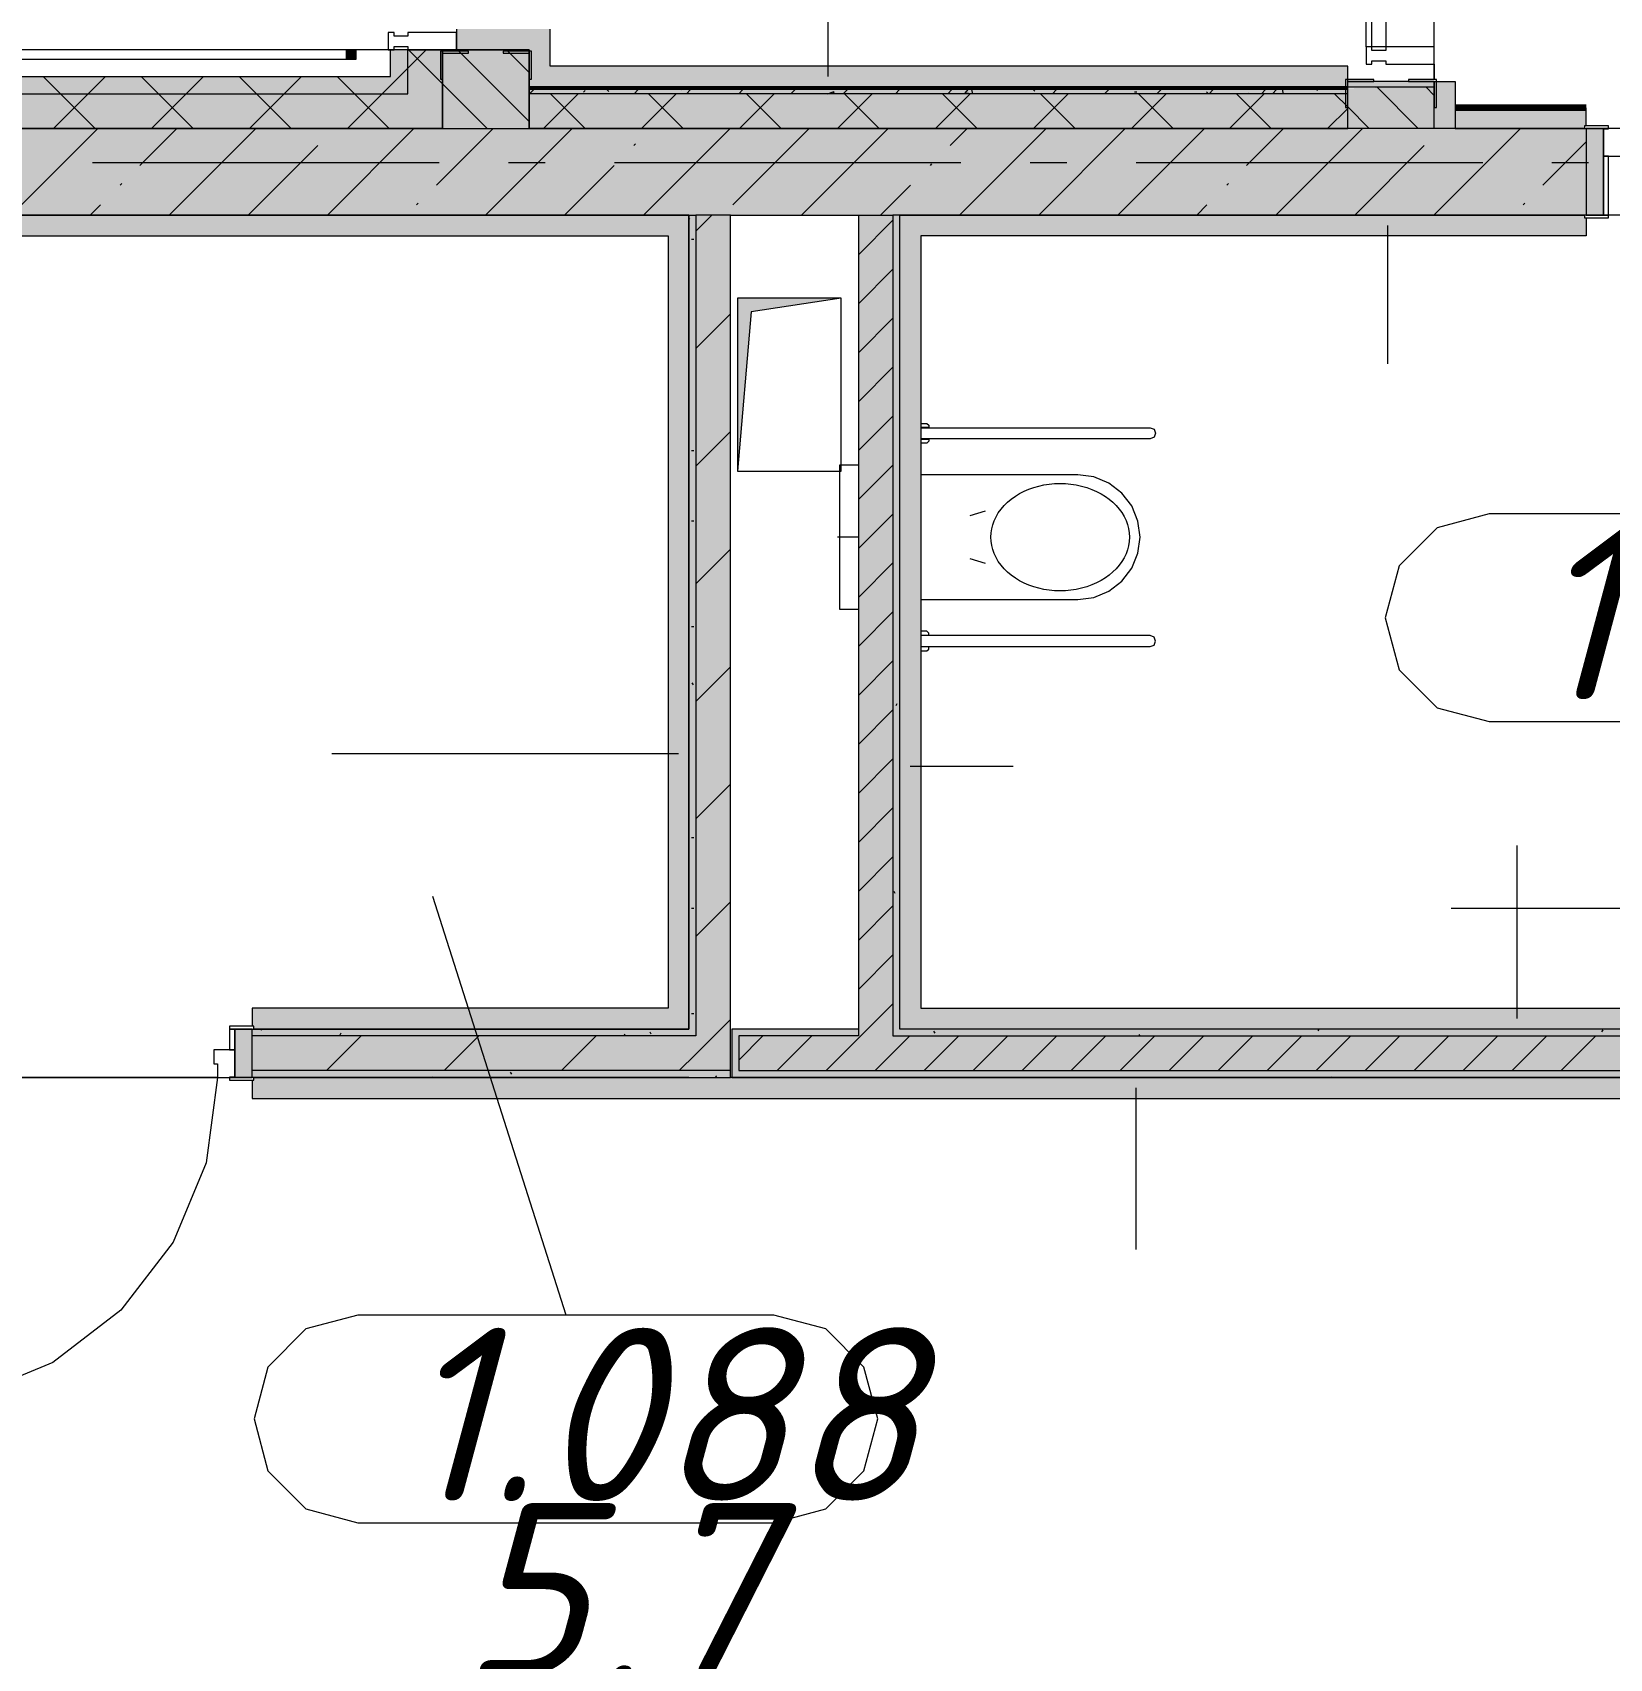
# Model space of a CAD drawing. Header units: millimetres. Extents: x -537608 to 253996, y -217170 to 186033.
# Drawn here: x -367170 to -362619, y -146817 to -142123 of the extents above; entities that cross this region are included whole.
import ezdxf

# ---------------------------------------------------------------- set-up
doc = ezdxf.new("R2010")
doc.units = ezdxf.units.MM
doc.layers.add('16) Лак 1.6м', color=160, linetype='Continuous', lineweight=90)
doc.layers.add('PDF _Геометрия', color=7, linetype='Continuous')
doc.layers.add('PDF _Текст', color=7, linetype='Continuous')
doc.layers.add('PDF _Сплошная заливка', color=7, linetype='Continuous', true_color=0xffffff)
doc.styles.add('PDF ISOCPEUR Italic', font='isocpeui.ttf')

msp = doc.modelspace()

# ---------------------------------------------------------------- hatches: boundary and pattern name
at = {"layer": 'PDF _Сплошная заливка', "true_color": 0x56bc34, "transparency": 33554559}
h = msp.add_hatch(color=85, dxfattribs=at)
h.paths.add_polyline_path([(-363064.2006, -142399.9787), (-363064.2006, -142264.6311), (-363124.1991, -142264.6311), (-363124.1991, -142399.9787)], flags=0)
h.paths.add_polyline_path([(-363064.2006, -137169.6292), (-363064.2006, -134999.6273), (-363116.1988, -134999.6273), (-363116.1988, -135004.6265), (-363124.1991, -135004.6265), (-363124.1991, -137169.6292)], flags=0)
h.paths.add_polyline_path([(-363064.2006, -133749.6261), (-363064.2006, -133399.6267), (-363124.1991, -133399.6267), (-363123.3465, -133744.6269), (-363116.1988, -133744.6269), (-363116.1988, -133749.6261)], flags=0)
h.paths.add_polyline_path([(-363064.2006, -132399.6266), (-363064.2006, -131299.626), (-363124.1991, -131299.626), (-363124.1991, -132399.6266)], flags=0)
at = {"layer": 'PDF _Сплошная заливка', "transparency": 33554559}
h = msp.add_hatch(color=256, dxfattribs=at)
h.paths.add_polyline_path([(-366086.1998, -142299.9782), (-366086.1998, -142173.1305), (-366136.2, -142173.1305), (-366136.2, -142299.9782)], flags=0)
h.paths.add_polyline_path([(-366136.2, -137273.1281), (-366086.1998, -137273.1281), (-366086.1998, -137049.6278), (-366136.2, -137049.6278), (-366136.2, -137219.933)], flags=0)
h = msp.add_hatch(color=256, dxfattribs=at)
h.paths.add_polyline_path([(-366086.1998, -142399.9787), (-365986.1994, -142399.9787), (-365986.1994, -142173.1305), (-366086.1998, -142173.1305), (-366086.1998, -142299.9782)], flags=0)
h.paths.add_polyline_path([(-366011.1995, -137273.1281), (-366011.1995, -137049.6278), (-366086.1998, -137049.6278), (-366086.1998, -137273.1281)], flags=0)
at = {"layer": 'PDF _Сплошная заливка', "true_color": 0x56bc34, "transparency": 33554559}
for points in [[(-365736.2069, -142279.9773), (-365676.1997, -142279.9773), (-365676.1997, -142113.1297), (-365736.2069, -142113.1297), (-365736.2069, -142212.6157)], [(-363124.1991, -142279.9773), (-363124.1991, -142264.6311), (-363374.2002, -142264.6311), (-363374.2002, -142219.9766), (-365676.1997, -142219.9766), (-365676.1997, -142279.9773), (-363374.2002, -142279.9773)]]:
    msp.add_hatch(color=85, dxfattribs=at).paths.add_polyline_path(points)
at = {"layer": 'PDF _Сплошная заливка', "transparency": 33554559}
for points in [[(-365736.2069, -142399.9787), (-365736.2069, -142173.1305), (-365986.1994, -142173.1305), (-365986.1994, -142399.9787), (-365966.5472, -142399.9787)], [(-366136.2, -142299.9782), (-366136.2, -142249.978), (-368376.2031, -142249.978), (-368376.2031, -142299.9782), (-366263.2072, -142299.9782)], [(-366136.2, -142399.9787), (-366086.1998, -142399.9787), (-366086.1998, -142299.9782), (-368326.2029, -142299.9782), (-368326.2029, -142399.9787), (-366236.2005, -142399.9787)], [(-363374.2002, -142299.9782), (-363374.2002, -142287.9777), (-365736.2069, -142287.9777), (-365736.2069, -142299.9782), (-363436.7393, -142299.9782)], [(-363374.2002, -142399.9787), (-363374.2002, -142299.9782), (-365736.2069, -142299.9782), (-365736.2069, -142399.9787), (-363436.7393, -142399.9787)], [(-363374.2002, -142399.9787), (-363124.1991, -142399.9787), (-363124.1991, -142279.9773), (-363374.2002, -142283.9775), (-363374.2002, -142299.9782)], [(-364786.5041, -145019.6316), (-364686.5123, -145019.6316), (-364686.5123, -142649.9776), (-364786.5041, -142649.9776), (-364786.5041, -144999.6307)], [(-364686.5123, -144999.6307), (-364666.5071, -144999.6307), (-364666.5071, -142649.9776), (-364686.5123, -142649.9776), (-364686.5123, -143995.7165)], [(-360485.2967, -145139.6308), (-360476.2026, -145139.6308), (-360476.2026, -145119.632), (-365131.2008, -145119.632), (-365131.2008, -145019.6316), (-365151.206, -145019.6316), (-365151.206, -145139.6308), (-360906.9313, -145139.6308)], [(-360906.9313, -145119.632), (-360476.2026, -145119.632), (-360476.2026, -145019.6316), (-365131.2008, -145019.6316), (-365131.2008, -145119.632), (-361750.2006, -145119.632)]]:
    msp.add_hatch(color=256, dxfattribs=at).paths.add_polyline_path(points)
at = {"layer": 'PDF _Сплошная заливка', "true_color": 0x657af3, "transparency": 33554559}
h = msp.add_hatch(color=171, dxfattribs=at)
h.paths.add_polyline_path([(-360726.2037, -142399.9787), (-360226.2015, -142399.9787), (-360226.2015, -142339.978), (-361436.2051, -142339.978), (-361436.2051, -142391.9783), (-361431.2017, -142391.9783), (-361431.2017, -142399.9787)], flags=0)
h.paths.add_polyline_path([(-362691.2055, -142399.9787), (-362691.2055, -142391.9783), (-362686.202, -142391.9783), (-362686.202, -142339.978), (-363064.2006, -142339.978), (-363064.2006, -142399.9787), (-363015.1046, -142399.9787)], flags=0)
at = {"layer": 'PDF _Сплошная заливка', "transparency": 33554559}
h = msp.add_hatch(color=256, dxfattribs=at)
h.paths.add_polyline_path([(-360906.9313, -142649.9776), (-360726.2037, -142649.9776), (-360726.2037, -142399.9787), (-361436.2051, -142399.9787), (-361436.2051, -142649.9776), (-361431.2017, -142649.9776)], flags=0)
h.paths.add_polyline_path([(-363436.7393, -142649.9776), (-362686.202, -142649.9776), (-362686.202, -142399.9787), (-367726.2002, -142399.9787), (-367726.2002, -142649.9776), (-364280.0086, -142649.9776)], flags=0)
at = {"layer": 'PDF _Сплошная заливка', "true_color": 0xff7d7d, "transparency": 33554559}
msp.add_hatch(color=11, dxfattribs=at).paths.add_polyline_path([(-365335.6368, -142709.9784), (-365275.6382, -142709.9784), (-365275.6382, -142649.9776), (-367666.2017, -142649.9776), (-367666.2017, -142709.9784), (-366809.8165, -142709.9784)])
at = {"layer": 'PDF _Сплошная заливка', "true_color": 0xbce362, "transparency": 33554559}
h = msp.add_hatch(color=63, dxfattribs=at)
h.paths.add_polyline_path([(-360726.2037, -142709.9784), (-360726.2037, -142649.9776), (-361431.2017, -142650.4384), (-361431.2017, -142657.978), (-361436.2051, -142657.978), (-361436.2051, -142709.9784), (-360786.2022, -142709.9784)], flags=0)
h.paths.add_polyline_path([(-362686.202, -142709.9784), (-362686.202, -142657.978), (-362691.2055, -142657.978), (-362691.2055, -142649.9776), (-364666.5071, -142649.9776), (-364666.5071, -142709.9784), (-362691.2055, -142709.9784)], flags=0)
for points in [[(-364666.5071, -144939.6321), (-364606.5085, -144939.6321), (-364606.5085, -142709.9784), (-364666.5071, -142709.9784), (-364666.5071, -143995.7165)], [(-360796.2006, -144999.6307), (-360796.2006, -144939.6321), (-364666.5071, -144939.6321), (-364666.5071, -144999.6307), (-360906.9313, -144999.6307)]]:
    msp.add_hatch(color=63, dxfattribs=at).paths.add_polyline_path(points)
at = {"layer": 'PDF _Сплошная заливка', "true_color": 0xff7d7d, "transparency": 33554559}
h = msp.add_hatch(color=11, dxfattribs=at)
h.paths.add_polyline_path([(-365966.5472, -144999.6307), (-365335.6368, -144999.6307), (-365335.6368, -144939.6321), (-366536.2018, -144939.6321), (-366536.2018, -144991.6303), (-366531.207, -144991.6303), (-366531.207, -144999.6307)], flags=0)
h.paths.add_polyline_path([(-367691.2018, -144999.6307), (-367691.2018, -144991.6303), (-367686.2069, -144991.6303), (-367686.2069, -144939.6321), (-367916.2027, -144939.6321), (-367916.2027, -144999.6307)], flags=0)
at = {"layer": 'PDF _Сплошная заливка', "transparency": 33554559}
h = msp.add_hatch(color=256, dxfattribs=at)
h.paths.add_polyline_path([(-366536.2018, -145019.6316), (-365275.6382, -145019.6316), (-365275.6382, -144999.6307), (-366536.2018, -144999.6307)], flags=0)
h.paths.add_polyline_path([(-367691.2018, -145019.6316), (-367686.2069, -145019.6316), (-367686.2069, -144999.6307), (-367976.2013, -144999.6307), (-367976.2013, -145019.6316)], flags=0)
h = msp.add_hatch(color=256, dxfattribs=at)
h.paths.add_polyline_path([(-365275.6382, -145119.632), (-365255.6416, -145119.632), (-365255.6416, -145019.6316), (-366536.2018, -145019.6316), (-366536.2018, -145119.632), (-365966.5472, -145119.632)], flags=0)
h.paths.add_polyline_path([(-367686.2069, -145119.632), (-367686.2069, -145019.6316), (-367976.2013, -145019.6316), (-367976.2013, -145119.632)], flags=0)
h = msp.add_hatch(color=256, dxfattribs=at)
h.paths.add_polyline_path([(-360476.2026, -145019.6316), (-360476.2026, -144999.6307), (-360616.2049, -144999.6307), (-360616.2049, -145019.6316), (-360485.2967, -145019.6316)], flags=0)
h.paths.add_polyline_path([(-360906.9313, -145019.6316), (-360716.2054, -145019.6316), (-360716.2054, -144999.6307), (-364686.5123, -144999.6307), (-364686.5123, -145019.6316), (-361750.2006, -145019.6316)], flags=0)
h.paths.add_polyline_path([(-365151.206, -145019.6316), (-364786.5041, -145019.6316), (-364786.5041, -144999.6307), (-365151.206, -144999.6307)], flags=0)
h = msp.add_hatch(color=256, dxfattribs=at)
h.paths.add_polyline_path([(-365255.6416, -145139.6308), (-365155.6411, -145139.6308), (-365155.6411, -145119.632), (-366536.2018, -145119.632), (-366536.2018, -145139.6308), (-365275.6382, -145139.6308)], flags=0)
h.paths.add_polyline_path([(-367686.2069, -145139.6308), (-367686.2069, -145119.632), (-367976.2013, -145119.632), (-367976.2013, -145139.6308), (-367691.2018, -145139.6308)], flags=0)
at = {"layer": 'PDF _Сплошная заливка', "true_color": 0xff7d7d, "transparency": 33554559}
h = msp.add_hatch(color=11, dxfattribs=at)
h.paths.add_polyline_path([(-360476.2026, -145199.6315), (-360476.2026, -145139.6308), (-366531.207, -145139.6308), (-366531.207, -145147.6312), (-366536.2018, -145147.6312), (-366536.2018, -145199.6315), (-360485.2967, -145199.6315)], flags=0)
h.paths.add_polyline_path([(-367691.2018, -145199.6315), (-367686.2069, -145199.6315), (-367686.2069, -145147.6312), (-367691.2018, -145147.6312), (-367691.2018, -145139.6308), (-367976.2013, -145139.6308), (-367976.2013, -145199.6315), (-367916.2027, -145199.6315)], flags=0)

# ---------------------------------------------------------------- linework, layer by layer
at = {"layer": '16) Лак 1.6м'}
msp.add_line((-362686.202, -142339.978), (-363064.2006, -142339.978), dxfattribs=at)
at = {"layer": 'PDF _Геометрия', "lineweight": 9}
for p, q in [((-364873.0959, -142249.978), (-364873.0959, -141249.9779)), ((-363321.2031, -142164.6306), (-363321.2031, -142052.0203)), ((-363304.2034, -142164.6306), (-363304.2034, -142052.0203)), ((-363264.2015, -142052.0203), (-363264.2015, -142164.6306)), ((-363124.1991, -142164.6306), (-363124.1991, -142052.0203)), ((-365946.2061, -142113.1297), (-365946.2061, -142173.1305)), ((-365676.1997, -142219.9766), (-365676.1997, -142113.1297)), ((-366126.2018, -142123.1302), (-366143.2014, -142123.1302)), ((-366143.2014, -142123.1302), (-366143.2014, -142173.1305)), ((-366126.2018, -142133.1307), (-366126.2018, -142123.1302)), ((-366086.1998, -142133.1307), (-366126.2018, -142133.1307)), ((-366126.2018, -142173.1305), (-366126.2018, -142163.13)), ((-366126.2018, -142163.13), (-366086.1998, -142163.13)), ((-365946.2061, -142123.1302), (-366086.1998, -142123.1302)), ((-366086.1998, -142123.1302), (-366086.1998, -142133.1307)), ((-366086.1998, -142163.13), (-366086.1998, -142173.1305)), ((-365946.2061, -142173.1305), (-365946.2061, -142123.1302)), ((-363304.2034, -142164.6306), (-363321.2031, -142164.6306)), ((-363321.2031, -142164.6306), (-363321.2031, -142214.6308)), ((-363264.2015, -142164.6306), (-363304.2034, -142164.6306)), ((-363304.2034, -142174.631), (-363304.2034, -142164.6306)), ((-363124.1991, -142164.6306), (-363264.2015, -142164.6306)), ((-363264.2015, -142164.6306), (-363264.2015, -142174.631)), ((-363124.1991, -142214.6308), (-363124.1991, -142164.6306)), ((-366263.2072, -142172.9776), (-368503.2016, -142172.9776)), ((-368476.2036, -142199.9778), (-366263.2072, -142199.9778)), ((-366263.2072, -142199.9778), (-366263.2072, -142172.9776)), ((-366236.2005, -142173.1305), (-366263.2072, -142173.1305)), ((-366263.2072, -142199.9778), (-366236.2005, -142199.9778)), ((-366136.2, -142173.1305), (-366236.2005, -142173.1305)), ((-366236.2005, -142199.9778), (-366236.2005, -142173.1305)), ((-366143.2014, -142173.1305), (-366126.2018, -142173.1305)), ((-366086.1998, -142173.1305), (-366136.2, -142173.1305)), ((-366136.2, -142249.978), (-366136.2, -142173.1305)), ((-366086.1998, -142225.5786), (-366033.7539, -142173.1305)), ((-365986.1994, -142173.1305), (-366086.1998, -142173.1305)), ((-366086.1998, -142299.9782), (-366086.1998, -142173.1305)), ((-366086.1998, -142173.1305), (-365946.2061, -142173.1305)), ((-365986.1994, -142271.2643), (-366084.3397, -142173.1305)), ((-365986.1994, -142399.9787), (-365986.1994, -142173.1305)), ((-365736.2069, -142173.1305), (-365986.1994, -142173.1305)), ((-365986.1994, -142173.1305), (-365986.1994, -142399.9787)), ((-365946.2061, -142173.1305), (-365736.2069, -142173.1305)), ((-365736.2069, -142379.8421), (-365942.9164, -142173.1305)), ((-365736.2069, -142238.421), (-365801.4931, -142173.1305)), ((-365736.2069, -142399.9787), (-365736.2069, -142173.1305)), ((-365736.2069, -142173.1305), (-365736.2069, -142279.9773)), ((-363264.2015, -142174.631), (-363304.2034, -142174.631)), ((-363304.2034, -142214.6308), (-363304.2034, -142204.6303)), ((-363304.2034, -142204.6303), (-363264.2015, -142204.6303)), ((-363264.2015, -142204.6303), (-363264.2015, -142214.6308)), ((-368376.2031, -142249.978), (-366263.2072, -142249.978)), ((-367088.8567, -142299.9782), (-367138.857, -142249.978)), ((-367009.1285, -142299.9782), (-366959.1283, -142249.978)), ((-366806.0187, -142299.9782), (-366856.0189, -142249.978)), ((-366726.2905, -142299.9782), (-366676.2903, -142249.978)), ((-366523.1722, -142299.9782), (-366573.1724, -142249.978)), ((-366443.4439, -142299.9782), (-366393.4437, -142249.978)), ((-366240.3341, -142299.9782), (-366290.3344, -142249.978)), ((-366263.2072, -142249.978), (-366236.2005, -142249.978)), ((-366236.2005, -142249.978), (-366136.2, -142249.978)), ((-366136.2, -142275.5788), (-366086.1998, -142225.5786)), ((-363374.2002, -142219.9766), (-365676.1997, -142219.9766)), ((-363374.2002, -142264.6311), (-363374.2002, -142219.9766)), ((-363321.2031, -142214.6308), (-363304.2034, -142214.6308)), ((-363264.2015, -142214.6308), (-363124.1991, -142214.6308)), ((-368326.2029, -142299.9782), (-366263.2072, -142299.9782)), ((-367109.1289, -142399.9787), (-367009.1285, -142299.9782)), ((-366988.8649, -142399.9787), (-367088.8567, -142299.9782)), ((-366826.291, -142399.9787), (-366726.2905, -142299.9782)), ((-366706.0183, -142399.9787), (-366806.0187, -142299.9782)), ((-366543.4444, -142399.9787), (-366443.4439, -142299.9782)), ((-366423.1717, -142399.9787), (-366523.1722, -142299.9782)), ((-366263.2072, -142299.9782), (-366136.2, -142299.9782)), ((-366260.6064, -142399.9787), (-366160.6059, -142299.9782)), ((-366140.3337, -142399.9787), (-366240.3341, -142299.9782)), ((-366160.6059, -142299.9782), (-366136.2, -142275.5788)), ((-366136.2, -142299.9782), (-366086.1998, -142299.9782)), ((-365857.4872, -142399.9787), (-365986.1994, -142271.2643)), ((-365676.1997, -142279.9773), (-365736.2069, -142279.9773)), ((-365736.2069, -142279.9773), (-365736.2069, -142283.9775)), ((-365736.2069, -142279.9773), (-365676.1997, -142279.9773)), ((-365736.2069, -142283.9775), (-365736.2069, -142287.9777)), ((-363374.2002, -142283.9775), (-365736.2069, -142283.9775)), ((-365736.2069, -142287.9777), (-365736.2069, -142299.9782)), ((-363374.2002, -142287.9777), (-365736.2069, -142287.9777)), ((-365736.2069, -142299.9782), (-365736.2069, -142399.9787)), ((-363374.2002, -142299.9782), (-365736.2069, -142299.9782)), ((-365735.2854, -142299.9782), (-365723.2806, -142287.9777)), ((-365694.9132, -142399.9787), (-365594.9214, -142299.9782)), ((-363374.2002, -142279.9773), (-365676.1997, -142279.9773)), ((-365676.1997, -142279.9773), (-363374.2002, -142279.9773)), ((-365574.6492, -142399.9787), (-365674.6496, -142299.9782)), ((-365580.0746, -142295.5432), (-365575.0454, -142290.5139)), ((-365511.714, -142288.9229), (-365506.7708, -142293.4527)), ((-365433.5445, -142299.9782), (-365421.5482, -142287.9777)), ((-365412.0753, -142399.9787), (-365312.0749, -142299.9782)), ((-365291.8026, -142399.9787), (-365391.803, -142299.9782)), ((-365297.8136, -142288.9594), (-365296.5305, -142287.9777)), ((-365282.7688, -142299.9782), (-365270.7725, -142287.9777)), ((-365131.8122, -142299.9782), (-365119.8074, -142287.9777)), ((-365129.2287, -142399.9787), (-365029.2282, -142299.9782)), ((-365008.9646, -142399.9787), (-365108.9651, -142299.9782)), ((-364981.0365, -142299.9782), (-364969.0316, -142287.9777)), ((-364875.0767, -142299.9782), (-364856.6474, -142292.9015)), ((-364858.964, -142299.9782), (-364856.5871, -142292.9037)), ((-364846.3907, -142399.9787), (-364746.3903, -142299.9782)), ((-364830.0713, -142299.9782), (-364818.075, -142287.9777)), ((-364726.118, -142399.9787), (-364826.1185, -142299.9782)), ((-364679.2956, -142299.9782), (-364667.2993, -142287.9777)), ((-364563.5441, -142399.9787), (-364463.5437, -142299.9782)), ((-364443.2715, -142399.9787), (-364543.2719, -142299.9782)), ((-364528.339, -142299.9782), (-364516.3342, -142287.9777)), ((-364477.7446, -142298.2624), (-364469.1155, -142287.9777)), ((-364458.1268, -142299.9782), (-364477.7446, -142298.2624)), ((-364456.4648, -142299.9782), (-364458.678, -142287.9777)), ((-364281.6018, -142287.9777), (-364277.1667, -142292.0424)), ((-364280.7062, -142399.9787), (-364180.7057, -142299.9782)), ((-364160.4335, -142399.9787), (-364260.4339, -142299.9782)), ((-364226.5981, -142299.9782), (-364214.6018, -142287.9777)), ((-364075.8224, -142299.9782), (-364063.8261, -142287.9777)), ((-363997.8595, -142399.9787), (-363897.8591, -142299.9782)), ((-363989.5147, -142294.6928), (-363982.8664, -142293.8186)), ((-363877.5869, -142399.9787), (-363977.5873, -142299.9782)), ((-363924.8658, -142299.9782), (-363912.8609, -142287.9777)), ((-363782.1421, -142294.3956), (-363777.1989, -142298.9254)), ((-363774.09, -142299.9782), (-363762.0852, -142287.9777)), ((-363715.0216, -142399.9787), (-363615.0212, -142299.9782)), ((-363594.7489, -142399.9787), (-363694.7494, -142299.9782)), ((-363662.7478, -142299.9782), (-363660.4743, -142298.2365)), ((-363623.1249, -142299.9782), (-363611.1286, -142287.9777)), ((-363591.1061, -142299.9782), (-363579.5921, -142287.9777)), ((-363560.1295, -142299.9782), (-363561.5245, -142287.9777)), ((-363462.8848, -142290.5139), (-363460.3529, -142287.9777)), ((-363374.2002, -142337.6787), (-363411.9028, -142299.9782)), ((-363124.1991, -142264.6311), (-363374.2002, -142264.6311)), ((-363374.2002, -142283.9775), (-363374.2002, -142279.9773)), ((-363374.2002, -142279.9773), (-363124.1991, -142279.9773)), ((-363374.2002, -142287.9777), (-363374.2002, -142283.9775)), ((-363374.2002, -142299.9782), (-363374.2002, -142287.9777)), ((-363374.2002, -142399.9787), (-363374.2002, -142299.9782)), ((-363170.479, -142399.9787), (-363290.4848, -142279.9773)), ((-363124.1991, -142304.8374), (-363149.0614, -142279.9773)), ((-363124.1991, -142399.9787), (-363124.1991, -142264.6311)), ((-363124.1991, -142264.6311), (-363064.2006, -142264.6311)), ((-363124.1991, -142279.9773), (-363124.1991, -142264.6311)), ((-363124.1991, -142399.9787), (-363124.1991, -142279.9773)), ((-363064.2006, -142264.6311), (-363064.2006, -142339.978)), ((-363432.175, -142399.9787), (-363374.2002, -142342.0061)), ((-363311.9024, -142399.9787), (-363374.2002, -142337.6787)), ((-363064.2006, -142339.978), (-363064.2006, -142399.9787)), ((-362686.202, -142391.9783), (-362686.202, -142339.978)), ((-362621.2, -142391.9783), (-362691.2055, -142391.9783)), ((-362691.2055, -142391.9783), (-362691.2055, -142399.9787)), ((-362621.2, -142399.9787), (-362621.2, -142391.9783)), ((-365986.1994, -142399.9787), (-367726.2002, -142399.9787)), ((-367726.2002, -142399.9787), (-366263.2072, -142399.9787)), ((-367231.2617, -142649.9776), (-366981.2606, -142399.9787)), ((-366859.6704, -142506.4896), (-366753.1594, -142399.9787)), ((-366775.0592, -142649.9776), (-366525.0581, -142399.9787)), ((-366318.8654, -142649.9776), (-366068.8642, -142399.9787)), ((-366263.2072, -142399.9787), (-366236.2005, -142399.9787)), ((-366236.2005, -142399.9787), (-366136.2, -142399.9787)), ((-366136.2, -142399.9787), (-366086.1998, -142399.9787)), ((-366086.1998, -142399.9787), (-365986.1994, -142399.9787)), ((-366004.3014, -142563.5149), (-365840.763, -142399.9787)), ((-365986.1994, -142399.9787), (-365736.2069, -142399.9787)), ((-365862.6629, -142649.9776), (-365612.6704, -142399.9787)), ((-363374.2002, -142399.9787), (-365736.2069, -142399.9787)), ((-365736.2069, -142399.9787), (-363374.2002, -142399.9787)), ((-365434.0526, -142449.4643), (-365429.3161, -142444.7236)), ((-365406.469, -142649.9776), (-365156.4679, -142399.9787)), ((-365148.9326, -142620.5403), (-364928.3666, -142399.9787)), ((-364950.2751, -142649.9776), (-364700.2739, -142399.9787)), ((-364521.6648, -142449.4643), (-364472.1727, -142399.9787)), ((-364494.0726, -142649.9776), (-364244.0715, -142399.9787)), ((-364265.98, -142649.9776), (-364015.9788, -142399.9787)), ((-364037.8787, -142649.9776), (-363787.8776, -142399.9787)), ((-363666.2873, -142506.4896), (-363559.7764, -142399.9787)), ((-363581.6848, -142649.9776), (-363331.6837, -142399.9787)), ((-363124.1991, -142399.9787), (-363374.2002, -142399.9787)), ((-363125.4823, -142649.9776), (-362875.4812, -142399.9787)), ((-363064.2006, -142399.9787), (-363124.1991, -142399.9787)), ((-363064.2006, -142399.9787), (-363124.1991, -142399.9787)), ((-363064.2006, -142399.9787), (-362691.2055, -142399.9787)), ((-362691.2055, -142399.9787), (-363064.2006, -142399.9787)), ((-362810.9184, -142563.5149), (-362686.202, -142438.7943)), ((-362691.2055, -142399.9787), (-362621.2, -142399.9787)), ((-362636.2018, -142399.9787), (-362686.202, -142399.9787)), ((-362686.202, -142399.9787), (-362686.202, -142649.9776)), ((-362586.2016, -142399.9787), (-362636.2018, -142399.9787)), ((-362636.2018, -142399.9787), (-362636.2018, -142479.9782)), ((-362636.2018, -142649.9776), (-362636.2018, -142399.9787)), ((-362621.2, -142399.9787), (-362636.2018, -142399.9787)), ((-362636.2018, -142399.9787), (-362636.2018, -142400.9777)), ((-362636.2018, -142400.9777), (-362621.2, -142400.9777)), ((-362621.2, -142400.9777), (-362621.2, -142399.9787)), ((-366546.958, -142649.9776), (-366346.449, -142449.4643)), ((-363353.5835, -142649.9776), (-363153.066, -142449.4643)), ((-362636.2018, -142479.9782), (-362576.2033, -142479.9782)), ((-362621.2, -142479.9782), (-362636.2018, -142479.9782)), ((-362636.2018, -142479.9782), (-362636.2018, -142649.9776)), ((-362621.2, -142649.9776), (-362621.2, -142479.9782)), ((-365634.5702, -142649.9776), (-365491.0801, -142506.4896)), ((-364578.6837, -142506.4896), (-364573.9472, -142501.7489)), ((-366916.6979, -142563.5149), (-366911.9527, -142558.772)), ((-364722.1738, -142649.9776), (-364635.7111, -142563.5149)), ((-363723.3148, -142563.5149), (-363718.5783, -142558.772)), ((-367003.1605, -142649.9776), (-366973.7167, -142620.5403)), ((-366061.3289, -142620.5403), (-366056.5838, -142615.7973)), ((-363809.7775, -142649.9776), (-363780.3422, -142620.5403)), ((-362867.9458, -142620.5403), (-362863.2007, -142615.7973)), ((-367666.2017, -142649.9776), (-365275.6382, -142649.9776)), ((-365275.6382, -142649.9776), (-367666.2017, -142649.9776)), ((-365275.6382, -142649.9776), (-365275.6382, -144999.6307)), ((-365275.6382, -142709.9784), (-365275.6382, -142649.9776)), ((-365275.6382, -142649.9776), (-365255.6416, -142649.9776)), ((-365255.6416, -142696.0918), (-365209.5253, -142649.9776)), ((-365255.6416, -142649.9776), (-365255.6416, -145019.6316)), ((-365155.6411, -142649.9776), (-365255.6416, -142649.9776)), ((-365155.6411, -145119.632), (-365155.6411, -142649.9776)), ((-365155.6411, -142649.9776), (-364786.5041, -142649.9776)), ((-364786.5041, -142649.9776), (-364786.5041, -144999.6307)), ((-364786.5041, -142649.9776), (-364686.5123, -142649.9776)), ((-364786.5041, -142764.362), (-364686.5123, -142664.3615)), ((-364686.5123, -142649.9776), (-364686.5123, -144999.6307)), ((-364666.5071, -142649.9776), (-364686.5123, -142649.9776)), ((-364666.5071, -144999.6307), (-364666.5071, -142649.9776)), ((-364666.5071, -142649.9776), (-362691.2055, -142649.9776)), ((-362691.2055, -142649.9776), (-364666.5071, -142649.9776)), ((-364666.5071, -142709.9784), (-364666.5071, -142649.9776)), ((-363259.1033, -142679.9769), (-363259.1033, -143079.1046)), ((-362621.2, -142649.9776), (-362691.2055, -142649.9776)), ((-362691.2055, -142649.9776), (-362691.2055, -142657.978)), ((-362691.2055, -142657.978), (-362621.2, -142657.978)), ((-362686.202, -142649.9776), (-362636.2018, -142649.9776)), ((-362686.202, -142657.978), (-362686.202, -142709.9784)), ((-362636.2018, -142649.9776), (-362621.2, -142649.9776)), ((-362621.2, -142657.978), (-362621.2, -142649.9776)), ((-367666.2017, -142709.9784), (-365335.6368, -142709.9784)), ((-365335.6368, -142709.9784), (-365335.6368, -144939.6321)), ((-365275.6382, -144999.6307), (-365275.6382, -142709.9784)), ((-364666.5071, -144939.6321), (-364666.5071, -142709.9784)), ((-362686.202, -142709.9784), (-364606.5085, -142709.9784)), ((-364606.5085, -142709.9784), (-364606.5085, -144939.6321)), ((-364786.5041, -142905.7831), (-364686.5123, -142805.7827)), ((-365255.6416, -143035.5029), (-365155.6411, -142935.5025)), ((-364786.5041, -143047.2042), (-364686.5123, -142947.2038)), ((-364786.5041, -143188.6254), (-364686.5123, -143088.625)), ((-364786.5041, -143330.0465), (-364686.5123, -143230.0461)), ((-365255.6416, -143374.9141), (-365155.6411, -143274.9136)), ((-364786.5041, -143471.4677), (-364686.5123, -143371.4694)), ((-364786.5041, -143612.8909), (-364686.5123, -143512.8905)), ((-365255.6416, -143714.3252), (-365155.6411, -143614.327)), ((-364786.5041, -143754.3121), (-364686.5123, -143654.3117)), ((-364786.5041, -143895.7333), (-364686.5123, -143795.7328)), ((-364786.5041, -144037.1544), (-364686.5123, -143937.1539)), ((-365255.6416, -144053.7364), (-365155.6411, -143953.7381)), ((-364786.5041, -144178.5755), (-364686.5123, -144078.575)), ((-365305.6418, -144205.2119), (-366305.6376, -144205.2119)), ((-364786.5041, -144319.9967), (-364686.5123, -144219.9962)), ((-364636.5121, -144240.6926), (-364339.9296, -144240.6926)), ((-365255.6416, -144393.1497), (-365155.6411, -144293.1493)), ((-364786.5041, -144461.4178), (-364686.5123, -144361.4174)), ((-364786.5041, -144602.8389), (-364686.5123, -144502.8406)), ((-362885.1264, -144969.6314), (-362885.1264, -144469.6313)), ((-365255.6416, -144732.5609), (-365155.6411, -144632.5605)), ((-364786.5041, -144744.2622), (-364686.5123, -144644.2618)), ((-364786.5041, -144885.6834), (-364686.5123, -144785.6829)), ((-364779.0376, -145019.6316), (-364686.5123, -144927.1041)), ((-365335.6368, -144939.6321), (-366536.2018, -144939.6321)), ((-366536.2018, -144939.6321), (-366536.2018, -144991.6303)), ((-365255.6416, -145071.9721), (-365155.6411, -144971.9716)), ((-364666.5071, -144999.6307), (-364666.5071, -144939.6321)), ((-364606.5085, -144939.6321), (-360796.2006, -144939.6321)), ((-366601.2039, -144991.6303), (-366601.2039, -144999.6307)), ((-366531.207, -144991.6303), (-366601.2039, -144991.6303)), ((-366601.2039, -144999.6307), (-366601.2039, -145059.6314)), ((-366586.202, -144999.6307), (-366601.2039, -144999.6307)), ((-366601.2039, -144999.6307), (-366531.207, -144999.6307)), ((-366586.202, -144999.6307), (-366586.202, -145139.6308)), ((-366536.2018, -144999.6307), (-366586.202, -144999.6307)), ((-366586.202, -145059.6314), (-366586.202, -144999.6307)), ((-366536.2018, -145139.6308), (-366536.2018, -144999.6307)), ((-365275.6382, -145019.6316), (-366536.2018, -145019.6316)), ((-366531.207, -144999.6307), (-366531.207, -144991.6303)), ((-365335.6368, -144999.6307), (-366531.207, -144999.6307)), ((-366531.207, -144999.6307), (-365335.6368, -144999.6307)), ((-366321.535, -145119.632), (-366221.5346, -145019.6316)), ((-365982.126, -145119.632), (-365882.1256, -145019.6316)), ((-365642.7084, -145119.632), (-365542.708, -145019.6316)), ((-365275.6382, -144999.6307), (-365335.6368, -144999.6307)), ((-365335.6368, -144999.6307), (-365275.6382, -144999.6307)), ((-365255.6416, -145019.6316), (-365275.6382, -145019.6316)), ((-364786.5041, -144999.6307), (-365151.206, -144999.6307)), ((-365151.206, -144999.6307), (-365151.206, -145019.6316)), ((-365151.206, -145019.6316), (-365151.206, -145119.632)), ((-365131.2008, -145088.9568), (-365061.8757, -145019.6316)), ((-364786.5041, -145019.6316), (-365131.2008, -145019.6316)), ((-365131.2008, -145019.6316), (-365131.2008, -145119.632)), ((-365020.4528, -145119.632), (-364920.4609, -145019.6316)), ((-364879.0381, -145119.632), (-364779.0376, -145019.6316)), ((-364786.5041, -144999.6307), (-364786.5041, -145019.6316)), ((-364737.6148, -145119.632), (-364637.6144, -145019.6316)), ((-364686.5123, -144999.6307), (-364686.5123, -145019.6316)), ((-364686.5123, -145019.6316), (-360716.2054, -145019.6316)), ((-360796.2006, -144999.6307), (-364666.5071, -144999.6307)), ((-360796.2006, -144999.6307), (-364666.5071, -144999.6307)), ((-364596.1916, -145119.632), (-364496.1911, -145019.6316)), ((-364454.7682, -145119.632), (-364354.7678, -145019.6316)), ((-364313.3535, -145119.632), (-364213.3531, -145019.6316)), ((-364171.9303, -145119.632), (-364071.9298, -145019.6316)), ((-364030.507, -145119.632), (-363930.5066, -145019.6316)), ((-363889.0837, -145119.632), (-363789.0832, -145019.6316)), ((-363747.6604, -145119.632), (-363647.6599, -145019.6316)), ((-363606.2457, -145119.632), (-363506.2453, -145019.6316)), ((-363464.8224, -145119.632), (-363364.822, -145019.6316)), ((-363323.3991, -145119.632), (-363223.3987, -145019.6316)), ((-363181.9758, -145119.632), (-363081.9754, -145019.6316)), ((-363040.5611, -145119.632), (-362940.5607, -145019.6316)), ((-362899.1379, -145119.632), (-362799.1374, -145019.6316)), ((-362757.7146, -145119.632), (-362657.7142, -145019.6316)), ((-366586.202, -145059.6314), (-366646.2006, -145059.6314)), ((-366646.2006, -145059.6314), (-366646.2006, -145099.6311)), ((-366601.2039, -145059.6314), (-366586.202, -145059.6314)), ((-366586.202, -145139.6308), (-366586.202, -145059.6314)), ((-365303.2994, -145119.632), (-365255.6416, -145071.9721)), ((-366646.2006, -145099.6311), (-366636.2023, -145099.6311)), ((-366636.2023, -145099.6311), (-366636.2023, -145139.6308)), ((-365275.6382, -145119.632), (-366536.2018, -145119.632)), ((-365255.6416, -145119.632), (-365275.6382, -145119.632)), ((-365155.6411, -145119.632), (-365255.6416, -145119.632)), ((-365155.6411, -145139.6308), (-365155.6411, -145119.632)), ((-365151.206, -145119.632), (-365151.206, -145139.6308)), ((-365131.2008, -145119.632), (-360476.2026, -145119.632)), ((-366636.2023, -145139.6308), (-366668.5741, -145385.509)), ((-366636.2023, -145139.6308), (-366586.202, -145139.6308)), ((-366601.2039, -145138.6319), (-366601.2039, -145139.6308)), ((-366586.202, -145138.6319), (-366601.2039, -145138.6319)), ((-366601.2039, -145139.6308), (-366586.202, -145139.6308)), ((-366601.2039, -145139.6308), (-366601.2039, -145147.6312)), ((-366531.207, -145139.6308), (-366601.2039, -145139.6308)), ((-366601.2039, -145147.6312), (-366531.207, -145147.6312)), ((-366586.202, -145139.6308), (-366586.202, -145138.6319)), ((-366586.202, -145139.6308), (-366536.2018, -145139.6308)), ((-366536.2018, -145147.6312), (-366536.2018, -145199.6315)), ((-365275.6382, -145139.6308), (-366531.207, -145139.6308)), ((-366531.207, -145139.6308), (-365275.6382, -145139.6308)), ((-366531.207, -145147.6312), (-366531.207, -145139.6308)), ((-365275.6382, -145139.6308), (-365255.6416, -145139.6308)), ((-365255.6416, -145139.6308), (-365155.6411, -145139.6308)), ((-360476.2026, -145139.6308), (-365155.6411, -145139.6308)), ((-365151.206, -145139.6308), (-360476.2026, -145139.6308)), ((-366536.2018, -145199.6315), (-360476.2026, -145199.6315)), ((-363985.7772, -145169.6323), (-363985.7772, -145635.7814)), ((-366668.5741, -145385.509), (-366763.4764, -145614.6308)), ((-366763.4764, -145614.6308), (-366914.4501, -145811.3829)), ((-366914.4501, -145811.3829), (-367111.2044, -145962.3566)), ((-367111.2044, -145962.3566), (-367340.3218, -146057.2611))]:
    msp.add_line(p, q, dxfattribs=at)
at = {"layer": 'PDF _Геометрия', "color": 253, "lineweight": 20, "true_color": 0xaaaaaa}
for p, q in [((-365911.2077, -142176.9778), (-365992.2019, -142176.9778)), ((-365992.2019, -142176.9778), (-365992.2019, -142257.9784)), ((-365986.1994, -142257.9784), (-365986.1994, -142182.9781)), ((-365986.1994, -142182.9781), (-365911.2077, -142182.9781)), ((-365911.2077, -142182.9781), (-365911.2077, -142176.9778)), ((-365730.2044, -142176.9778), (-365811.2073, -142176.9778)), ((-365811.2073, -142176.9778), (-365811.2073, -142182.9781)), ((-365811.2073, -142182.9781), (-365736.2069, -142182.9781)), ((-365736.2069, -142182.9781), (-365736.2069, -142257.9784)), ((-365730.2044, -142257.9784), (-365730.2044, -142176.9778)), ((-365992.2019, -142257.9784), (-365986.1994, -142257.9784)), ((-365736.2069, -142257.9784), (-365730.2044, -142257.9784)), ((-363299.1999, -142258.6307), (-363380.2026, -142258.6307)), ((-363380.2026, -142258.6307), (-363380.2026, -142339.6293)), ((-363299.1999, -142264.6311), (-363299.1999, -142258.6307)), ((-363118.2053, -142258.6307), (-363199.1995, -142258.6307)), ((-363199.1995, -142258.6307), (-363199.1995, -142264.6311)), ((-363118.2053, -142339.6293), (-363118.2053, -142258.6307)), ((-363374.2002, -142339.6293), (-363374.2002, -142264.6311)), ((-363374.2002, -142264.6311), (-363299.1999, -142264.6311)), ((-363199.1995, -142264.6311), (-363124.1991, -142264.6311)), ((-363124.1991, -142264.6311), (-363124.1991, -142339.6293)), ((-363380.2026, -142339.6293), (-363374.2002, -142339.6293)), ((-363124.1991, -142339.6293), (-363118.2053, -142339.6293))]:
    msp.add_line(p, q, dxfattribs=at)
at = {"layer": 'PDF _Геометрия', "color": 9, "lineweight": 9, "true_color": 0xc0c0c0}
for p, q in [((-363124.1991, -142214.6308), (-363124.1991, -142258.6307)), ((-363124.1991, -142258.6307), (-363124.1991, -142214.6308)), ((-361501.1985, -142649.9776), (-362621.2, -142649.9776)), ((-366636.2023, -145139.6308), (-367546.2045, -145139.6308)), ((-367546.2045, -145139.6308), (-366636.2023, -145139.6308))]:
    msp.add_line(p, q, dxfattribs=at)
at = {"layer": 'PDF _Геометрия', "color": 253, "lineweight": 9, "true_color": 0xaaaaaa}
for p, q in [((-365996.3011, -142499.6303), (-366996.2969, -142499.6303)), ((-365690.4695, -142499.6303), (-365796.3002, -142499.6303)), ((-364490.4642, -142499.6303), (-365490.4686, -142499.6303)), ((-364184.6327, -142499.6303), (-364290.4633, -142499.6303)), ((-362984.636, -142499.6303), (-363984.6318, -142499.6303)), ((-362678.7959, -142499.6303), (-362784.6351, -142499.6303)), ((-364835.6432, -142889.6295), (-365135.6359, -142889.6295)), ((-365135.6359, -142889.6295), (-365135.6359, -143389.6295)), ((-364835.6432, -142889.6295), (-365095.6426, -142929.6314)), ((-364835.6432, -143389.6295), (-364835.6432, -142889.6295)), ((-365095.6426, -142929.6314), (-365135.6359, -143389.6295)), ((-364606.5085, -143251.5714), (-364588.5098, -143251.5714)), ((-364583.5063, -143262.771), (-364606.5085, -143262.771)), ((-364606.5085, -143263.77), (-363944.5094, -143263.77)), ((-364588.5098, -143251.5714), (-364583.5063, -143256.5705)), ((-364583.5063, -143256.5705), (-364583.5063, -143262.771)), ((-363944.5094, -143263.77), (-363933.1934, -143268.457)), ((-363933.1934, -143291.0845), (-363944.5094, -143295.7715)), ((-363933.1934, -143268.457), (-363928.5086, -143279.7707)), ((-363928.5086, -143279.7707), (-363933.1934, -143291.0845)), ((-363944.5094, -143295.7715), (-364606.5085, -143295.7715)), ((-364606.5085, -143296.7705), (-364583.5063, -143296.7705)), ((-364588.5098, -143307.9701), (-364606.5085, -143307.9701)), ((-364583.5063, -143302.9709), (-364588.5098, -143307.9701)), ((-364583.5063, -143296.7705), (-364583.5063, -143302.9709)), ((-364786.5041, -143371.689), (-364840.5088, -143371.689)), ((-364840.5088, -143371.689), (-364840.5088, -143787.6893)), ((-365135.6359, -143389.6295), (-364835.6432, -143389.6295)), ((-364153.4321, -143399.6882), (-364606.5085, -143399.6882)), ((-364106.8421, -143405.8219), (-364153.4321, -143399.6882)), ((-364063.43, -143423.8055), (-364106.8421, -143405.8219)), ((-364026.1494, -143452.4097), (-364063.43, -143423.8055)), ((-363997.5495, -143489.6903), (-364026.1494, -143452.4097)), ((-364420.2348, -143504.6942), (-364464.2843, -143517.95)), ((-363979.5681, -143533.1025), (-363997.5495, -143489.6903)), ((-362966.31, -143512.2533), (-363116.3107, -143552.4467)), ((-361766.3134, -143512.2533), (-362966.31, -143512.2533)), ((-363973.4278, -143579.6903), (-363979.5681, -143533.1025)), ((-363116.3107, -143552.4467), (-363226.12, -143662.2539)), ((-364786.5041, -143579.6903), (-364846.8041, -143579.6903)), ((-363979.5681, -143626.2759), (-363973.4278, -143579.6903)), ((-364464.2843, -143641.4284), (-364420.2348, -143654.6841)), ((-363997.5495, -143669.6902), (-363979.5681, -143626.2759)), ((-363226.12, -143662.2539), (-363266.3114, -143812.2546)), ((-364063.43, -143735.5749), (-364026.1494, -143706.9686)), ((-364026.1494, -143706.9686), (-363997.5495, -143669.6902)), ((-364606.5085, -143759.6902), (-364153.4321, -143759.6902)), ((-364153.4321, -143759.6902), (-364106.8421, -143753.5564)), ((-364106.8421, -143753.5564), (-364063.43, -143735.5749)), ((-364840.5088, -143787.6893), (-364786.5041, -143787.6893)), ((-364588.5098, -143851.561), (-364606.5085, -143851.561)), ((-364583.5063, -143856.5624), (-364588.5098, -143851.561)), ((-363266.3114, -143812.2546), (-363226.12, -143962.2531)), ((-364606.5085, -143862.7608), (-364583.5063, -143862.7608)), ((-363944.5094, -143863.7619), (-364606.5085, -143863.7619)), ((-364606.5085, -143895.7612), (-363944.5094, -143895.7612)), ((-364583.5063, -143896.7624), (-364606.5085, -143896.7624)), ((-364583.5063, -143862.7608), (-364583.5063, -143856.5624)), ((-364583.5063, -143902.9607), (-364583.5063, -143896.7624)), ((-363933.1934, -143868.4488), (-363944.5094, -143863.7619)), ((-363944.5094, -143895.7612), (-363933.1934, -143891.0764)), ((-363928.5086, -143879.7626), (-363933.1934, -143868.4488)), ((-363933.1934, -143891.0764), (-363928.5086, -143879.7626)), ((-364606.5085, -143907.962), (-364588.5098, -143907.962)), ((-364588.5098, -143907.962), (-364583.5063, -143902.9607)), ((-363226.12, -143962.2531), (-363116.3107, -144072.0624)), ((-363116.3107, -144072.0624), (-362966.31, -144112.2538)), ((-362966.31, -144112.2538), (-361766.3134, -144112.2538)), ((-366015.3763, -144616.31), (-365630.5743, -145824.6924)), ((-363075.3529, -144650.2901), (-361662.4376, -144650.2901)), ((-366236.2005, -145019.6316), (-366237.1995, -145019.6316)), ((-366230.5684, -145825.1962), (-366380.569, -145865.3876)), ((-365030.5717, -145825.1962), (-366230.5684, -145825.1962)), ((-364880.571, -145865.3876), (-365030.5717, -145825.1962)), ((-366380.569, -145865.3876), (-366490.3783, -145975.1969)), ((-364770.7617, -145975.1969), (-364880.571, -145865.3876)), ((-366490.3783, -145975.1969), (-366530.5697, -146125.1954)), ((-364730.5704, -146125.1954), (-364770.7617, -145975.1969)), ((-366530.5697, -146125.1954), (-366490.3783, -146275.1961)), ((-364770.7617, -146275.1961), (-364730.5704, -146125.1954)), ((-366490.3783, -146275.1961), (-366380.569, -146385.0032)), ((-364880.571, -146385.0032), (-364770.7617, -146275.1961)), ((-366380.569, -146385.0032), (-366230.5684, -146425.1967)), ((-365030.5717, -146425.1967), (-364880.571, -146385.0032)), ((-366230.5684, -146425.1967), (-365030.5717, -146425.1967))]:
    msp.add_line(p, q, dxfattribs=at)
at = {"layer": 'PDF _Геометрия', "color": 8, "lineweight": 9, "true_color": 0x787878}
for p, q in [((-365273.9245, -142659.0567), (-365275.6382, -142662.0234)), ((-365268.2062, -142719.8734), (-365261.4976, -142719.8734)), ((-365268.2062, -143329.4717), (-365261.4976, -143329.4717)), ((-365268.2062, -143532.6718), (-365261.4976, -143532.6718)), ((-365268.2062, -143837.4721), (-365261.4976, -143837.4721)), ((-365262.4794, -144006.1023), (-365265.8294, -144000.2958)), ((-364675.2652, -144060.5505), (-364678.6239, -144066.357)), ((-365268.2062, -144447.0727), (-365261.4976, -144447.0727)), ((-364680.1051, -144608.4086), (-364683.4551, -144602.6021)), ((-365268.2062, -144650.2729), (-365261.4976, -144650.2729)), ((-365268.2062, -144955.0731), (-365261.4976, -144955.0731)), ((-366507.9378, -144999.6307), (-366510.0908, -145003.3574)), ((-366279.9658, -145011.1619), (-366283.3157, -145016.9684)), ((-365460.844, -145014.809), (-365463.6256, -145019.6316)), ((-365384.0094, -145014.809), (-365387.3593, -145009.0025)), ((-364564.8876, -145011.1619), (-364568.2461, -145005.3554)), ((-363973.4106, -145019.6316), (-363975.8994, -145015.3192)), ((-363457.6832, -144999.6307), (-363460.3959, -145004.3348)), ((-362637.9242, -145002.1754), (-362641.2827, -145007.9819)), ((-366015.8499, -145139.6308), (-366016.8919, -145137.8245)), ((-365786.7583, -145130.0201), (-365790.1169, -145124.2136)), ((-365194.6269, -145139.6308), (-365197.7701, -145134.1774)), ((-363419.8601, -145137.3164), (-363421.1949, -145139.6308))]:
    msp.add_line(p, q, dxfattribs=at)
at = {"layer": 'PDF _Геометрия', "color": 253, "lineweight": 9, "true_color": 0xaaaaaa}
msp.add_ellipse((-364204.0067, -143579.6902), major_axis=(200.0047, 0.0061), ratio=0.775013211, start_param=6.283145898, end_param=12.566331205, dxfattribs=at)
at = {"layer": 'PDF _Сплошная заливка', "color": 85, "lineweight": 35, "true_color": 0x56bc34, "transparency": 33554559}
msp.add_solid([(-365736.2069, -142173.1305), (-365736.2069, -142113.1297), (-365946.2061, -142173.1305), (-365946.2061, -142113.1297)], dxfattribs=at)
at = {"layer": 'PDF _Сплошная заливка', "lineweight": 35, "transparency": 33554559}
for points in [[(-366236.2005, -142199.9778), (-366236.2005, -142173.1305), (-366263.2072, -142199.9778), (-366263.2072, -142173.1305)], [(-365255.6416, -145019.6316), (-365255.6416, -142649.9776), (-365275.6382, -145019.6316), (-365275.6382, -142649.9776)], [(-365155.6411, -145119.632), (-365155.6411, -142649.9776), (-365255.6416, -145119.632), (-365255.6416, -142649.9776)]]:
    msp.add_solid(points, dxfattribs=at)
at = {"layer": 'PDF _Сплошная заливка', "color": 7, "lineweight": 35, "true_color": 0xf4f4f4, "transparency": 33554559}
for points in [[(-362636.2018, -142649.9776), (-362636.2018, -142399.9787), (-362686.202, -142649.9776), (-362686.202, -142399.9787)], [(-366586.202, -145139.6308), (-366536.2018, -145139.6308), (-366586.202, -144999.6307), (-366536.2018, -144999.6307)]]:
    msp.add_solid(points, dxfattribs=at)
at = {"layer": 'PDF _Сплошная заливка', "color": 11, "lineweight": 35, "true_color": 0xff7d7d, "transparency": 33554559}
msp.add_solid([(-365275.6382, -144999.6307), (-365275.6382, -142709.9784), (-365335.6368, -144999.6307), (-365335.6368, -142709.9784)], dxfattribs=at)
at = {"layer": 'PDF _Сплошная заливка', "color": 254, "lineweight": 35, "true_color": 0xe2e2e2, "transparency": 33554559}
msp.add_solid([(-365135.6359, -143389.6295), (-365095.6426, -142929.6314), (-365135.6359, -142889.6295), (-364835.6432, -142889.6295)], dxfattribs=at)

# ---------------------------------------------------------------- texts
at = {"layer": 'PDF _Текст', "char_height": 500, "attachment_point": 4, "style": 'PDF ISOCPEUR Italic'}
for s, insert in [('1.003', (-362847.6478, -143798.9665)), ('1.088', (-366111.9061, -146111.9117)), ('5,7', (-365932.9009, -146675.8566))]:
    msp.add_mtext(s, dxfattribs=dict(at, insert=insert))

doc.saveas('drawing.dxf')
